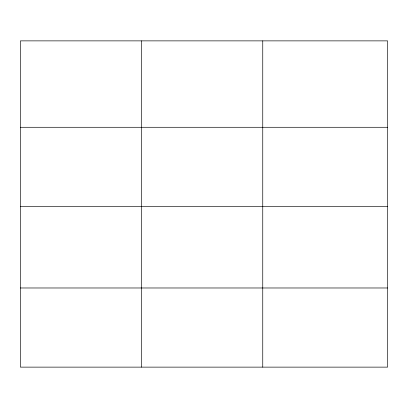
<?xml version="1.0" encoding="UTF-8"?>
<svg xmlns="http://www.w3.org/2000/svg" width="408" height="408" viewBox="0 0 408 408"><rect width="100%" height="100%" fill="white"/><g stroke="black" fill="none" stroke-linecap="round" stroke-linejoin="round"><path stroke-width="0.61" d="M387.6 206.433L387.6 40.871L20.4 40.871L20.4 367.129L387.6 367.129L387.6 206.433L20.4 206.433M20.4 127.286L387.6 127.286M20.4 287.982L387.6 287.982M262.752 40.871L262.752 367.129M141.576 40.871L141.576 367.129"/></g></svg>
